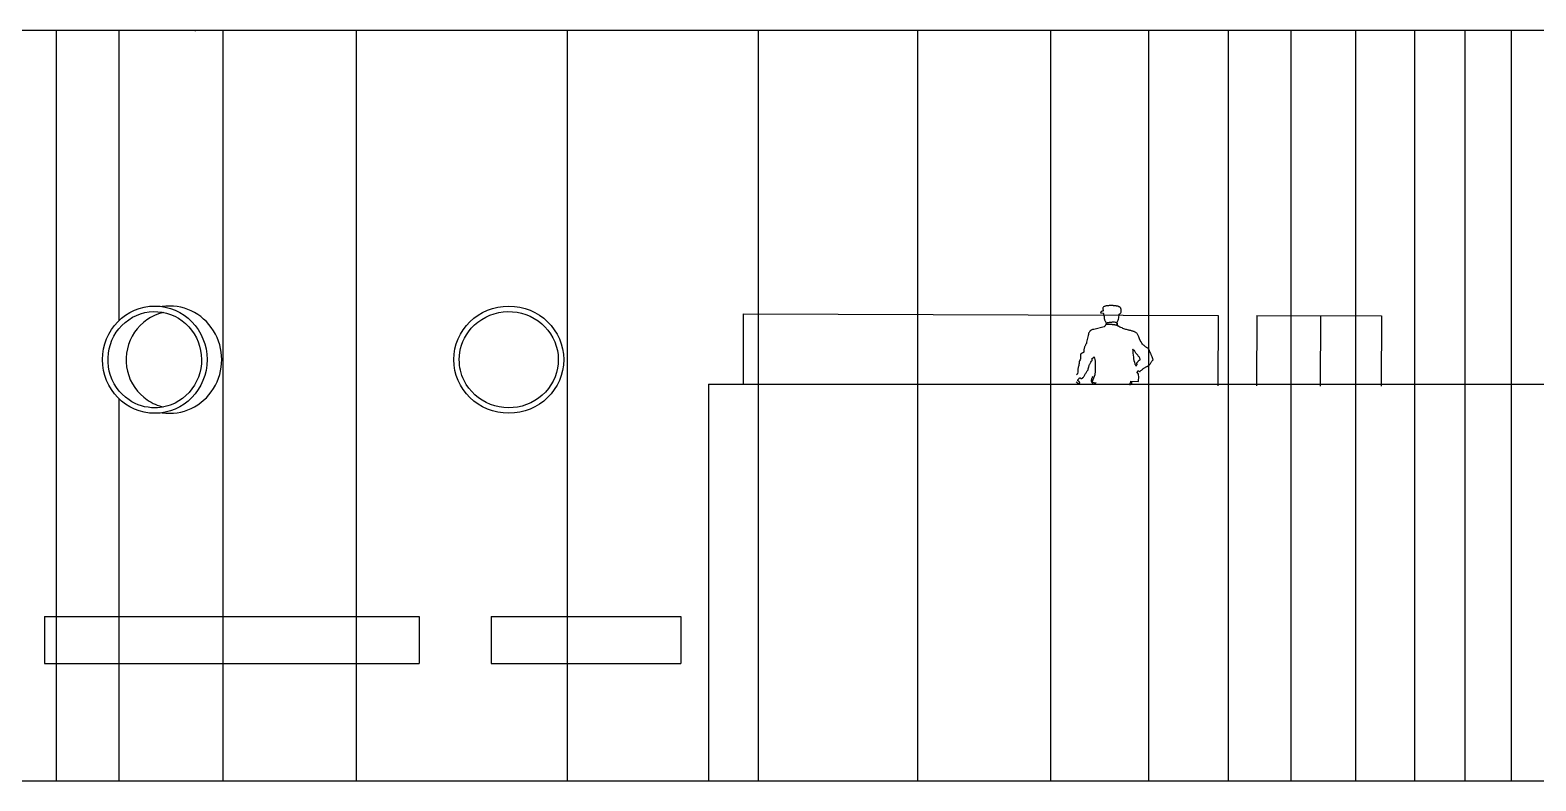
# Model space of a CAD drawing. Extents: x 115 to 1469, y 94 to 338.
# Drawn here: x 243.98 to 263.24, y 211.71 to 221.31 of the extents above; entities that cross this region are included whole.
import ezdxf

# ---------------------------------------------------------------- set-up
doc = ezdxf.new("R2010")
doc.units = 0
for name, color, linetype in [('1', 7, 'CONTINUOUS'), ('7', 7, 'CONTINUOUS'), ('ARVORE', 7, 'CONTINUOUS')]:
    doc.layers.add(name, color=color, linetype=linetype)

msp = doc.modelspace()

# ---------------------------------------------------------------- linework, layer by layer
at = {"layer": '1', "color": 6}
for p, q in [((243.653, 221.309), (271.323, 221.309)), ((243.653, 221.309), (271.323, 221.309)), ((252.654, 216.78), (264.264, 216.78)), ((252.654, 216.78), (264.264, 216.78)), ((252.654, 216.78), (252.654, 211.709)), ((252.654, 216.78), (252.654, 211.709)), ((218.903, 211.709), (283.981, 211.709)), ((218.903, 211.709), (283.981, 211.709))]:
    msp.add_line(p, q, dxfattribs=at)
at = {"layer": '1', "color": 253}
for p, q in [((244.311, 221.309), (244.311, 211.709)), ((244.311, 221.309), (244.311, 211.709)), ((245.111, 221.309), (245.111, 217.593)), ((245.111, 221.309), (245.111, 217.593)), ((246.442, 221.309), (246.442, 211.709)), ((246.442, 221.309), (246.442, 211.709)), ((248.147, 221.309), (248.147, 211.709)), ((248.147, 221.309), (248.147, 211.709)), ((250.848, 221.309), (250.848, 211.709)), ((250.848, 221.309), (250.848, 211.709)), ((253.291, 221.309), (253.291, 211.709)), ((253.291, 221.309), (253.291, 211.709)), ((255.326, 221.309), (255.326, 211.709)), ((255.326, 221.309), (255.326, 211.709)), ((257.031, 221.309), (257.031, 211.709)), ((257.031, 221.309), (257.031, 211.709)), ((258.284, 221.309), (258.284, 211.709)), ((258.284, 221.309), (258.284, 211.709)), ((259.301, 221.309), (259.301, 211.709)), ((259.301, 221.309), (259.301, 211.709)), ((260.104, 221.309), (260.104, 211.709)), ((260.104, 221.309), (260.104, 211.709)), ((260.93, 221.309), (260.93, 211.709)), ((260.93, 221.309), (260.93, 211.709)), ((261.686, 221.309), (261.686, 211.709)), ((261.686, 221.309), (261.686, 211.709)), ((262.33, 221.309), (262.33, 211.709)), ((262.33, 221.309), (262.33, 211.709)), ((262.923, 221.309), (262.923, 211.709)), ((262.923, 221.309), (262.923, 211.709)), ((245.111, 216.597), (245.111, 211.709)), ((245.111, 216.597), (245.111, 211.709))]:
    msp.add_line(p, q, dxfattribs=at)
at = {"layer": '1', "color": 21}
msp.add_line((246.089, 221.298), (246.089, 221.297), dxfattribs=at)
msp.add_line((246.089, 221.298), (246.089, 221.297), dxfattribs=at)
at = {"layer": '1'}
for p, q in [((253.096, 217.679), (259.174, 217.661)), ((253.096, 217.679), (259.174, 217.661)), ((253.096, 217.679), (253.096, 216.78)), ((253.096, 217.679), (253.096, 216.78)), ((259.174, 217.661), (259.171, 216.761)), ((259.174, 217.661), (259.171, 216.761)), ((259.669, 217.659), (259.666, 216.759)), ((259.669, 217.659), (259.666, 216.759)), ((259.669, 217.659), (261.263, 217.655)), ((259.669, 217.659), (261.263, 217.655)), ((260.484, 217.657), (260.481, 216.757)), ((260.484, 217.657), (260.481, 216.757)), ((261.263, 217.655), (261.26, 216.755)), ((261.263, 217.655), (261.26, 216.755)), ((244.161, 213.809), (248.954, 213.809)), ((244.161, 213.809), (244.161, 213.209)), ((244.161, 213.809), (248.954, 213.809)), ((244.161, 213.809), (244.161, 213.209)), ((248.954, 213.809), (248.954, 213.209)), ((248.954, 213.809), (248.954, 213.209)), ((249.875, 213.809), (252.302, 213.809)), ((249.875, 213.809), (249.875, 213.209)), ((249.875, 213.809), (249.875, 213.209)), ((249.875, 213.809), (252.302, 213.809)), ((252.302, 213.809), (252.302, 213.209)), ((252.302, 213.809), (252.302, 213.209)), ((244.161, 213.209), (248.954, 213.209)), ((244.161, 213.209), (248.954, 213.209)), ((249.875, 213.209), (252.302, 213.209)), ((249.875, 213.209), (252.302, 213.209))]:
    msp.add_line(p, q, dxfattribs=at)
at = {"layer": '1', "color": 21}
for centre, major_axis, ratio in [((245.571, 217.095), (0, -0.686), 0.975351), ((245.571, 217.095), (0, -0.686), 0.975351), ((250.099, 217.095), (-0.703, 0), 0.974964), ((250.099, 217.095), (-0.703, 0), 0.974964)]:
    msp.add_ellipse(centre, major_axis=major_axis, ratio=ratio, dxfattribs=at)
msp.add_ellipse((245.759, 217.095), major_axis=(0, -0.686), ratio=0.975351, start_param=6.141493, end_param=9.56647, dxfattribs=at)
msp.add_ellipse((245.759, 217.095), major_axis=(0, -0.686), ratio=0.975351, start_param=6.141493, end_param=9.56647, dxfattribs=at)
for points, knots in [([(245.571, 216.479), (245.66, 216.479), (245.75, 216.5), (245.965, 216.606), (246.074, 216.727), (246.183, 217.015), (246.182, 217.18), (246.071, 217.467), (245.961, 217.586), (245.69, 217.717), (245.531, 217.728), (245.246, 217.635), (245.122, 217.531), (244.975, 217.262), (244.953, 217.098), (245.024, 216.798), (245.117, 216.664), (245.339, 216.514), (245.455, 216.479), (245.571, 216.479)], [0, 0, 0, 0, 0.449833, 0.449833, 1.200102, 1.200102, 1.95037, 1.95037, 2.700639, 2.700639, 3.450908, 3.450908, 4.201177, 4.201177, 4.951445, 4.951445, 5.701714, 5.701714, 6.283185, 6.283185, 6.283185, 6.283185]), ([(245.571, 216.479), (245.66, 216.479), (245.75, 216.5), (245.965, 216.606), (246.074, 216.727), (246.183, 217.015), (246.182, 217.18), (246.071, 217.467), (245.961, 217.586), (245.69, 217.717), (245.531, 217.728), (245.246, 217.635), (245.122, 217.531), (244.975, 217.262), (244.953, 217.098), (245.024, 216.798), (245.117, 216.664), (245.339, 216.514), (245.455, 216.479), (245.571, 216.479)], [0, 0, 0, 0, 0.449833, 0.449833, 1.200102, 1.200102, 1.95037, 1.95037, 2.700639, 2.700639, 3.450908, 3.450908, 4.201177, 4.201177, 4.951445, 4.951445, 5.701714, 5.701714, 6.283185, 6.283185, 6.283185, 6.283185]), ([(245.686, 217.699), (245.664, 217.694), (245.642, 217.688), (245.478, 217.635), (245.354, 217.531), (245.207, 217.262), (245.185, 217.098), (245.257, 216.798), (245.349, 216.664), (245.539, 216.536), (245.611, 216.506), (245.687, 216.491)], [3.33824, 3.33824, 3.33824, 3.33824, 3.450908, 3.450908, 4.201177, 4.201177, 4.951445, 4.951445, 5.701714, 5.701714, 6.087873, 6.087873, 6.087873, 6.087873]), ([(245.686, 217.699), (245.664, 217.694), (245.642, 217.688), (245.478, 217.635), (245.354, 217.531), (245.207, 217.262), (245.185, 217.098), (245.257, 216.798), (245.349, 216.664), (245.539, 216.536), (245.611, 216.506), (245.687, 216.491)], [3.33824, 3.33824, 3.33824, 3.33824, 3.450908, 3.450908, 4.201177, 4.201177, 4.951445, 4.951445, 5.701714, 5.701714, 6.087873, 6.087873, 6.087873, 6.087873]), ([(249.466, 217.095), (249.466, 217.003), (249.487, 216.912), (249.595, 216.691), (249.718, 216.58), (250.011, 216.466), (250.179, 216.465), (250.474, 216.575), (250.598, 216.685), (250.737, 216.959), (250.751, 217.121), (250.663, 217.414), (250.561, 217.543), (250.291, 217.701), (250.125, 217.729), (249.816, 217.666), (249.675, 217.577), (249.508, 217.348), (249.466, 217.222), (249.466, 217.095)], [0, 0, 0, 0, 0.446686, 0.446686, 1.191783, 1.191783, 1.93688, 1.93688, 2.681977, 2.681977, 3.427073, 3.427073, 4.17217, 4.17217, 4.917267, 4.917267, 5.662364, 5.662364, 6.283185, 6.283185, 6.283185, 6.283185]), ([(249.466, 217.095), (249.466, 217.003), (249.487, 216.912), (249.595, 216.691), (249.718, 216.58), (250.011, 216.466), (250.179, 216.465), (250.474, 216.575), (250.598, 216.685), (250.737, 216.959), (250.751, 217.121), (250.663, 217.414), (250.561, 217.543), (250.291, 217.701), (250.125, 217.729), (249.816, 217.666), (249.675, 217.577), (249.508, 217.348), (249.466, 217.222), (249.466, 217.095)], [0, 0, 0, 0, 0.446686, 0.446686, 1.191783, 1.191783, 1.93688, 1.93688, 2.681977, 2.681977, 3.427073, 3.427073, 4.17217, 4.17217, 4.917267, 4.917267, 5.662364, 5.662364, 6.283185, 6.283185, 6.283185, 6.283185])]:
    msp.add_open_spline(points, degree=3, knots=knots, dxfattribs=at)
at = {"layer": '7', "linetype": 'Continuous'}
for p, q in [((257.672, 217.7), (257.671, 217.698)), ((257.672, 217.7), (257.671, 217.698)), ((257.671, 217.698), (257.671, 217.695)), ((257.671, 217.698), (257.671, 217.695)), ((257.671, 217.695), (257.704, 217.688)), ((257.671, 217.695), (257.704, 217.688)), ((257.674, 217.704), (257.672, 217.702)), ((257.674, 217.704), (257.672, 217.702)), ((257.672, 217.702), (257.672, 217.7)), ((257.672, 217.702), (257.672, 217.7)), ((257.675, 217.706), (257.674, 217.704)), ((257.675, 217.706), (257.674, 217.704)), ((257.677, 217.708), (257.675, 217.706)), ((257.677, 217.708), (257.675, 217.706)), ((257.68, 217.709), (257.677, 217.708)), ((257.68, 217.709), (257.677, 217.708)), ((257.682, 217.711), (257.68, 217.709)), ((257.682, 217.711), (257.68, 217.709)), ((257.685, 217.712), (257.682, 217.711)), ((257.685, 217.712), (257.682, 217.711)), ((257.688, 217.713), (257.685, 217.712)), ((257.688, 217.713), (257.685, 217.712)), ((257.69, 217.714), (257.688, 217.713)), ((257.69, 217.714), (257.688, 217.713)), ((257.693, 217.715), (257.69, 217.714)), ((257.693, 217.715), (257.69, 217.714)), ((257.696, 217.716), (257.693, 217.715)), ((257.696, 217.716), (257.693, 217.715)), ((257.698, 217.717), (257.696, 217.716)), ((257.698, 217.717), (257.696, 217.716)), ((257.701, 217.718), (257.698, 217.717)), ((257.701, 217.718), (257.698, 217.717)), ((257.7, 217.757), (257.699, 217.751)), ((257.7, 217.757), (257.699, 217.751)), ((257.699, 217.751), (257.699, 217.745)), ((257.699, 217.751), (257.699, 217.745)), ((257.699, 217.745), (257.7, 217.739)), ((257.699, 217.745), (257.7, 217.739)), ((257.703, 217.763), (257.7, 217.757)), ((257.703, 217.763), (257.7, 217.757)), ((257.7, 217.739), (257.701, 217.733)), ((257.7, 217.739), (257.701, 217.733)), ((257.701, 217.733), (257.703, 217.726)), ((257.701, 217.733), (257.703, 217.726)), ((257.703, 217.719), (257.701, 217.718)), ((257.703, 217.719), (257.701, 217.718)), ((257.707, 217.769), (257.703, 217.763)), ((257.707, 217.769), (257.703, 217.763)), ((257.703, 217.726), (257.703, 217.719)), ((257.703, 217.726), (257.703, 217.719)), ((257.704, 217.688), (257.708, 217.684)), ((257.704, 217.688), (257.708, 217.684)), ((257.714, 217.773), (257.707, 217.769)), ((257.714, 217.773), (257.707, 217.769)), ((257.708, 217.684), (257.709, 217.679)), ((257.708, 217.684), (257.709, 217.679)), ((257.709, 217.675), (257.708, 217.672)), ((257.709, 217.675), (257.708, 217.672)), ((257.708, 217.672), (257.708, 217.667)), ((257.708, 217.672), (257.708, 217.667)), ((257.708, 217.667), (257.709, 217.662)), ((257.708, 217.667), (257.709, 217.662)), ((257.709, 217.679), (257.709, 217.675)), ((257.709, 217.679), (257.709, 217.675)), ((257.72, 217.776), (257.714, 217.773)), ((257.72, 217.776), (257.714, 217.773)), ((257.727, 217.778), (257.72, 217.776)), ((257.727, 217.778), (257.72, 217.776)), ((257.734, 217.78), (257.727, 217.778)), ((257.734, 217.78), (257.727, 217.778)), ((257.741, 217.782), (257.734, 217.78)), ((257.741, 217.782), (257.734, 217.78)), ((257.749, 217.783), (257.741, 217.782)), ((257.749, 217.783), (257.741, 217.782)), ((257.757, 217.784), (257.749, 217.783)), ((257.757, 217.784), (257.749, 217.783)), ((257.764, 217.785), (257.757, 217.784)), ((257.764, 217.785), (257.757, 217.784)), ((257.772, 217.785), (257.764, 217.785)), ((257.772, 217.785), (257.764, 217.785)), ((257.78, 217.786), (257.772, 217.785)), ((257.78, 217.786), (257.772, 217.785)), ((257.788, 217.786), (257.78, 217.786)), ((257.788, 217.786), (257.78, 217.786)), ((257.796, 217.786), (257.788, 217.786)), ((257.796, 217.786), (257.788, 217.786)), ((257.804, 217.786), (257.796, 217.786)), ((257.804, 217.786), (257.796, 217.786)), ((257.811, 217.786), (257.804, 217.786)), ((257.811, 217.786), (257.804, 217.786)), ((257.818, 217.786), (257.811, 217.786)), ((257.818, 217.786), (257.811, 217.786)), ((257.825, 217.786), (257.818, 217.786)), ((257.825, 217.786), (257.818, 217.786)), ((257.831, 217.786), (257.825, 217.786)), ((257.831, 217.786), (257.825, 217.786)), ((257.836, 217.785), (257.831, 217.786)), ((257.836, 217.785), (257.831, 217.786)), ((257.842, 217.785), (257.836, 217.785)), ((257.842, 217.785), (257.836, 217.785)), ((257.847, 217.784), (257.842, 217.785)), ((257.847, 217.784), (257.842, 217.785)), ((257.853, 217.784), (257.847, 217.784)), ((257.853, 217.784), (257.847, 217.784)), ((257.858, 217.784), (257.853, 217.784)), ((257.858, 217.784), (257.853, 217.784)), ((257.864, 217.783), (257.858, 217.784)), ((257.864, 217.783), (257.858, 217.784)), ((257.869, 217.782), (257.864, 217.783)), ((257.869, 217.782), (257.864, 217.783)), ((257.875, 217.781), (257.869, 217.782)), ((257.875, 217.781), (257.869, 217.782)), ((257.881, 217.78), (257.875, 217.781)), ((257.881, 217.78), (257.875, 217.781)), ((257.887, 217.778), (257.881, 217.78)), ((257.887, 217.778), (257.881, 217.78)), ((257.893, 217.777), (257.887, 217.778)), ((257.893, 217.777), (257.887, 217.778)), ((257.899, 217.775), (257.893, 217.777)), ((257.899, 217.775), (257.893, 217.777)), ((257.905, 217.772), (257.899, 217.775)), ((257.905, 217.772), (257.899, 217.775)), ((257.912, 217.769), (257.905, 217.772)), ((257.912, 217.769), (257.905, 217.772)), ((257.906, 217.659), (257.907, 217.675)), ((257.906, 217.659), (257.907, 217.675)), ((257.907, 217.675), (257.915, 217.679)), ((257.907, 217.675), (257.915, 217.679)), ((257.919, 217.766), (257.912, 217.769)), ((257.919, 217.766), (257.912, 217.769)), ((257.915, 217.679), (257.921, 217.684)), ((257.915, 217.679), (257.921, 217.684)), ((257.921, 217.762), (257.919, 217.766)), ((257.921, 217.762), (257.919, 217.766)), ((257.924, 217.758), (257.921, 217.762)), ((257.924, 217.758), (257.921, 217.762)), ((257.921, 217.684), (257.926, 217.689)), ((257.921, 217.684), (257.926, 217.689)), ((257.927, 217.752), (257.924, 217.758)), ((257.927, 217.752), (257.924, 217.758)), ((257.926, 217.689), (257.93, 217.695)), ((257.926, 217.689), (257.93, 217.695)), ((257.929, 217.747), (257.927, 217.752)), ((257.929, 217.747), (257.927, 217.752)), ((257.932, 217.741), (257.929, 217.747)), ((257.932, 217.741), (257.929, 217.747)), ((257.93, 217.695), (257.933, 217.701)), ((257.93, 217.695), (257.933, 217.701)), ((257.933, 217.734), (257.932, 217.741)), ((257.933, 217.734), (257.932, 217.741)), ((257.935, 217.728), (257.933, 217.734)), ((257.935, 217.728), (257.933, 217.734)), ((257.933, 217.701), (257.935, 217.707)), ((257.933, 217.701), (257.935, 217.707)), ((257.935, 217.721), (257.935, 217.728)), ((257.935, 217.721), (257.935, 217.728)), ((257.935, 217.714), (257.935, 217.721)), ((257.935, 217.714), (257.935, 217.721)), ((257.935, 217.707), (257.935, 217.714)), ((257.935, 217.707), (257.935, 217.714)), ((257.551, 217.474), (257.548, 217.472)), ((257.551, 217.474), (257.548, 217.472)), ((257.556, 217.476), (257.551, 217.474)), ((257.556, 217.476), (257.551, 217.474)), ((257.56, 217.478), (257.556, 217.476)), ((257.56, 217.478), (257.556, 217.476)), ((257.565, 217.48), (257.56, 217.478)), ((257.565, 217.48), (257.56, 217.478)), ((257.57, 217.481), (257.565, 217.48)), ((257.57, 217.481), (257.565, 217.48)), ((257.576, 217.481), (257.57, 217.481)), ((257.576, 217.481), (257.57, 217.481)), ((257.583, 217.482), (257.576, 217.481)), ((257.583, 217.482), (257.576, 217.481)), ((257.715, 217.515), (257.583, 217.482)), ((257.715, 217.515), (257.583, 217.482)), ((257.709, 217.662), (257.712, 217.657)), ((257.709, 217.662), (257.712, 217.657)), ((257.712, 217.657), (257.717, 217.65)), ((257.712, 217.657), (257.717, 217.65)), ((257.715, 217.639), (257.714, 217.628)), ((257.715, 217.639), (257.714, 217.628)), ((257.714, 217.628), (257.716, 217.619)), ((257.714, 217.628), (257.716, 217.619)), ((257.717, 217.65), (257.715, 217.639)), ((257.717, 217.65), (257.715, 217.639)), ((257.72, 217.519), (257.715, 217.515)), ((257.72, 217.519), (257.715, 217.515)), ((257.716, 217.619), (257.718, 217.611)), ((257.716, 217.619), (257.718, 217.611)), ((257.718, 217.611), (257.722, 217.603)), ((257.718, 217.611), (257.722, 217.603)), ((257.724, 217.523), (257.72, 217.519)), ((257.724, 217.523), (257.72, 217.519)), ((257.722, 217.603), (257.726, 217.596)), ((257.722, 217.603), (257.726, 217.596)), ((257.727, 217.528), (257.724, 217.523)), ((257.727, 217.528), (257.724, 217.523)), ((257.726, 217.596), (257.73, 217.589)), ((257.726, 217.596), (257.73, 217.589)), ((257.73, 217.532), (257.727, 217.528)), ((257.73, 217.532), (257.727, 217.528)), ((257.73, 217.589), (257.734, 217.584)), ((257.73, 217.589), (257.734, 217.584)), ((257.733, 217.537), (257.73, 217.532)), ((257.733, 217.537), (257.73, 217.532)), ((257.736, 217.542), (257.733, 217.537)), ((257.736, 217.542), (257.733, 217.537)), ((257.734, 217.584), (257.743, 217.549)), ((257.734, 217.584), (257.743, 217.549)), ((257.739, 217.546), (257.736, 217.542)), ((257.739, 217.546), (257.736, 217.542)), ((257.743, 217.549), (257.739, 217.546)), ((257.743, 217.549), (257.739, 217.546)), ((257.743, 217.549), (257.743, 217.549)), ((257.743, 217.549), (257.743, 217.549)), ((257.743, 217.549), (257.743, 217.549)), ((257.743, 217.549), (257.743, 217.549)), ((257.743, 217.549), (257.743, 217.549)), ((257.743, 217.549), (257.743, 217.549)), ((257.881, 217.573), (257.885, 217.581)), ((257.881, 217.573), (257.885, 217.581)), ((257.892, 217.528), (257.881, 217.573)), ((257.892, 217.528), (257.881, 217.573)), ((257.885, 217.581), (257.89, 217.591)), ((257.885, 217.581), (257.89, 217.591)), ((257.89, 217.591), (257.894, 217.602)), ((257.89, 217.591), (257.894, 217.602)), ((257.905, 217.52), (257.892, 217.528)), ((257.905, 217.52), (257.892, 217.528)), ((257.894, 217.602), (257.898, 217.614)), ((257.894, 217.602), (257.898, 217.614)), ((257.898, 217.614), (257.902, 217.628)), ((257.898, 217.614), (257.902, 217.628)), ((257.902, 217.628), (257.905, 217.643)), ((257.902, 217.628), (257.905, 217.643)), ((257.905, 217.643), (257.906, 217.659)), ((257.905, 217.643), (257.906, 217.659)), ((257.918, 217.512), (257.905, 217.52)), ((257.918, 217.512), (257.905, 217.52)), ((257.931, 217.506), (257.918, 217.512)), ((257.931, 217.506), (257.918, 217.512)), ((257.944, 217.5), (257.931, 217.506)), ((257.944, 217.5), (257.931, 217.506)), ((257.956, 217.495), (257.944, 217.5)), ((257.956, 217.495), (257.944, 217.5)), ((257.969, 217.49), (257.956, 217.495)), ((257.969, 217.49), (257.956, 217.495)), ((257.981, 217.486), (257.969, 217.49)), ((257.981, 217.486), (257.969, 217.49)), ((257.992, 217.482), (257.981, 217.486)), ((257.992, 217.482), (257.981, 217.486)), ((258.003, 217.479), (257.992, 217.482)), ((258.003, 217.479), (257.992, 217.482)), ((258.014, 217.476), (258.003, 217.479)), ((258.014, 217.476), (258.003, 217.479)), ((258.025, 217.473), (258.014, 217.476)), ((258.025, 217.473), (258.014, 217.476)), ((258.035, 217.471), (258.025, 217.473)), ((258.035, 217.471), (258.025, 217.473)), ((257.476, 217.28), (257.472, 217.273)), ((257.476, 217.28), (257.472, 217.273)), ((257.479, 217.286), (257.476, 217.28)), ((257.479, 217.286), (257.476, 217.28)), ((257.483, 217.291), (257.479, 217.286)), ((257.483, 217.291), (257.479, 217.286)), ((257.486, 217.296), (257.483, 217.291)), ((257.486, 217.296), (257.483, 217.291)), ((257.489, 217.3), (257.486, 217.296)), ((257.489, 217.3), (257.486, 217.296)), ((257.49, 217.317), (257.489, 217.3)), ((257.49, 217.317), (257.489, 217.3)), ((257.493, 217.334), (257.49, 217.317)), ((257.493, 217.334), (257.49, 217.317)), ((257.497, 217.352), (257.493, 217.334)), ((257.497, 217.352), (257.493, 217.334)), ((257.502, 217.369), (257.497, 217.352)), ((257.502, 217.369), (257.497, 217.352)), ((257.507, 217.386), (257.502, 217.369)), ((257.507, 217.386), (257.502, 217.369)), ((257.511, 217.402), (257.507, 217.386)), ((257.511, 217.402), (257.507, 217.386)), ((257.514, 217.418), (257.511, 217.402)), ((257.514, 217.418), (257.511, 217.402)), ((257.515, 217.433), (257.514, 217.418)), ((257.515, 217.433), (257.514, 217.418)), ((257.52, 217.439), (257.515, 217.433)), ((257.52, 217.439), (257.515, 217.433)), ((257.524, 217.444), (257.52, 217.439)), ((257.524, 217.444), (257.52, 217.439)), ((257.527, 217.449), (257.524, 217.444)), ((257.527, 217.449), (257.524, 217.444)), ((257.531, 217.454), (257.527, 217.449)), ((257.531, 217.454), (257.527, 217.449)), ((257.534, 217.458), (257.531, 217.454)), ((257.534, 217.458), (257.531, 217.454)), ((257.538, 217.462), (257.534, 217.458)), ((257.538, 217.462), (257.534, 217.458)), ((257.541, 217.466), (257.538, 217.462)), ((257.541, 217.466), (257.538, 217.462)), ((257.544, 217.469), (257.541, 217.466)), ((257.544, 217.469), (257.541, 217.466)), ((257.548, 217.472), (257.544, 217.469)), ((257.548, 217.472), (257.544, 217.469)), ((258.045, 217.468), (258.035, 217.471)), ((258.045, 217.468), (258.035, 217.471)), ((258.055, 217.466), (258.045, 217.468)), ((258.055, 217.466), (258.045, 217.468)), ((258.064, 217.464), (258.055, 217.466)), ((258.064, 217.464), (258.055, 217.466)), ((258.073, 217.461), (258.064, 217.464)), ((258.073, 217.461), (258.064, 217.464)), ((258.082, 217.459), (258.073, 217.461)), ((258.082, 217.459), (258.073, 217.461)), ((258.09, 217.456), (258.082, 217.459)), ((258.09, 217.456), (258.082, 217.459)), ((258.098, 217.453), (258.09, 217.456)), ((258.098, 217.453), (258.09, 217.456)), ((258.105, 217.45), (258.098, 217.453)), ((258.105, 217.45), (258.098, 217.453)), ((258.113, 217.447), (258.105, 217.45)), ((258.113, 217.447), (258.105, 217.45)), ((258.119, 217.443), (258.113, 217.447)), ((258.119, 217.443), (258.113, 217.447)), ((258.126, 217.438), (258.119, 217.443)), ((258.126, 217.438), (258.119, 217.443)), ((258.132, 217.433), (258.126, 217.438)), ((258.132, 217.433), (258.126, 217.438)), ((258.138, 217.427), (258.132, 217.433)), ((258.138, 217.427), (258.132, 217.433)), ((258.143, 217.421), (258.138, 217.427)), ((258.143, 217.421), (258.138, 217.427)), ((258.148, 217.413), (258.143, 217.421)), ((258.148, 217.413), (258.143, 217.421)), ((258.152, 217.405), (258.148, 217.413)), ((258.152, 217.405), (258.148, 217.413)), ((258.157, 217.396), (258.152, 217.405)), ((258.157, 217.396), (258.152, 217.405)), ((258.16, 217.386), (258.157, 217.396)), ((258.16, 217.386), (258.157, 217.396)), ((258.163, 217.375), (258.16, 217.386)), ((258.163, 217.375), (258.16, 217.386)), ((258.166, 217.363), (258.163, 217.375)), ((258.166, 217.363), (258.163, 217.375)), ((258.177, 217.341), (258.166, 217.363)), ((258.177, 217.341), (258.166, 217.363)), ((258.188, 217.322), (258.177, 217.341)), ((258.188, 217.322), (258.177, 217.341)), ((258.198, 217.306), (258.188, 217.322)), ((258.198, 217.306), (258.188, 217.322)), ((258.208, 217.293), (258.198, 217.306)), ((258.208, 217.293), (258.198, 217.306)), ((258.218, 217.282), (258.208, 217.293)), ((258.218, 217.282), (258.208, 217.293)), ((258.227, 217.274), (258.218, 217.282)), ((258.227, 217.274), (258.218, 217.282)), ((257.408, 217.091), (257.399, 217.079)), ((257.408, 217.091), (257.399, 217.079)), ((257.413, 217.104), (257.408, 217.091)), ((257.413, 217.104), (257.408, 217.091)), ((257.415, 217.164), (257.413, 217.156)), ((257.415, 217.164), (257.413, 217.156)), ((257.413, 217.156), (257.413, 217.147)), ((257.413, 217.156), (257.413, 217.147)), ((257.413, 217.147), (257.414, 217.137)), ((257.413, 217.147), (257.414, 217.137)), ((257.415, 217.115), (257.413, 217.104)), ((257.415, 217.115), (257.413, 217.104)), ((257.414, 217.137), (257.415, 217.126)), ((257.414, 217.137), (257.415, 217.126)), ((257.417, 217.167), (257.415, 217.164)), ((257.417, 217.167), (257.415, 217.164)), ((257.415, 217.126), (257.415, 217.115)), ((257.415, 217.126), (257.415, 217.115)), ((257.419, 217.169), (257.417, 217.167)), ((257.419, 217.169), (257.417, 217.167)), ((257.422, 217.171), (257.419, 217.169)), ((257.422, 217.171), (257.419, 217.169)), ((257.424, 217.173), (257.422, 217.171)), ((257.424, 217.173), (257.422, 217.171)), ((257.427, 217.175), (257.424, 217.173)), ((257.427, 217.175), (257.424, 217.173)), ((257.43, 217.176), (257.427, 217.175)), ((257.43, 217.176), (257.427, 217.175)), ((257.433, 217.178), (257.43, 217.176)), ((257.433, 217.178), (257.43, 217.176)), ((257.436, 217.18), (257.433, 217.178)), ((257.436, 217.18), (257.433, 217.178)), ((257.439, 217.181), (257.436, 217.18)), ((257.439, 217.181), (257.436, 217.18)), ((257.441, 217.183), (257.439, 217.181)), ((257.441, 217.183), (257.439, 217.181)), ((257.444, 217.184), (257.441, 217.183)), ((257.444, 217.184), (257.441, 217.183)), ((257.447, 217.185), (257.444, 217.184)), ((257.447, 217.185), (257.444, 217.184)), ((257.45, 217.186), (257.447, 217.185)), ((257.45, 217.186), (257.447, 217.185)), ((257.452, 217.188), (257.45, 217.186)), ((257.452, 217.188), (257.45, 217.186)), ((257.454, 217.189), (257.452, 217.188)), ((257.454, 217.189), (257.452, 217.188)), ((257.455, 217.218), (257.454, 217.21)), ((257.455, 217.218), (257.454, 217.21)), ((257.454, 217.21), (257.454, 217.203)), ((257.454, 217.21), (257.454, 217.203)), ((257.454, 217.203), (257.455, 217.196)), ((257.454, 217.203), (257.455, 217.196)), ((257.457, 217.19), (257.454, 217.189)), ((257.457, 217.19), (257.454, 217.189)), ((257.456, 217.226), (257.455, 217.218)), ((257.456, 217.226), (257.455, 217.218)), ((257.455, 217.196), (257.457, 217.19)), ((257.455, 217.196), (257.457, 217.19)), ((257.458, 217.234), (257.456, 217.226)), ((257.458, 217.234), (257.456, 217.226)), ((257.46, 217.242), (257.458, 217.234)), ((257.46, 217.242), (257.458, 217.234)), ((257.463, 217.25), (257.46, 217.242)), ((257.463, 217.25), (257.46, 217.242)), ((257.466, 217.258), (257.463, 217.25)), ((257.466, 217.258), (257.463, 217.25)), ((257.469, 217.265), (257.466, 217.258)), ((257.469, 217.265), (257.466, 217.258)), ((257.472, 217.273), (257.469, 217.265)), ((257.472, 217.273), (257.469, 217.265)), ((257.561, 217.083), (257.562, 217.091)), ((257.561, 217.083), (257.562, 217.091)), ((257.562, 217.091), (257.564, 217.098)), ((257.562, 217.091), (257.564, 217.098)), ((257.563, 217.112), (257.568, 217.114)), ((257.563, 217.112), (257.568, 217.114)), ((257.564, 217.106), (257.563, 217.112)), ((257.564, 217.106), (257.563, 217.112)), ((257.564, 217.098), (257.564, 217.106)), ((257.564, 217.098), (257.564, 217.106)), ((257.568, 217.114), (257.572, 217.115)), ((257.568, 217.114), (257.572, 217.115)), ((257.572, 217.115), (257.575, 217.117)), ((257.572, 217.115), (257.575, 217.117)), ((257.575, 217.117), (257.578, 217.119)), ((257.575, 217.117), (257.578, 217.119)), ((257.578, 217.119), (257.58, 217.122)), ((257.578, 217.119), (257.58, 217.122)), ((257.58, 217.122), (257.583, 217.125)), ((257.58, 217.122), (257.583, 217.125)), ((257.583, 217.125), (257.586, 217.129)), ((257.583, 217.125), (257.586, 217.129)), ((257.586, 217.129), (257.589, 217.133)), ((257.586, 217.129), (257.589, 217.133)), ((257.589, 217.133), (257.594, 217.114)), ((257.589, 217.133), (257.594, 217.114)), ((257.594, 217.114), (257.598, 217.095)), ((257.594, 217.114), (257.598, 217.095)), ((257.598, 217.095), (257.6, 217.076)), ((257.598, 217.095), (257.6, 217.076)), ((258.236, 217.267), (258.227, 217.274)), ((258.236, 217.267), (258.227, 217.274)), ((258.244, 217.261), (258.236, 217.267)), ((258.244, 217.261), (258.236, 217.267)), ((258.252, 217.256), (258.244, 217.261)), ((258.252, 217.256), (258.244, 217.261)), ((258.259, 217.252), (258.252, 217.256)), ((258.259, 217.252), (258.252, 217.256)), ((258.266, 217.247), (258.259, 217.252)), ((258.266, 217.247), (258.259, 217.252)), ((258.273, 217.242), (258.266, 217.247)), ((258.273, 217.242), (258.266, 217.247)), ((258.279, 217.236), (258.273, 217.242)), ((258.279, 217.236), (258.273, 217.242)), ((258.284, 217.229), (258.279, 217.236)), ((258.284, 217.229), (258.279, 217.236)), ((258.29, 217.221), (258.284, 217.229)), ((258.29, 217.221), (258.284, 217.229)), ((258.294, 217.21), (258.29, 217.221)), ((258.294, 217.21), (258.29, 217.221)), ((258.296, 217.205), (258.294, 217.21)), ((258.296, 217.205), (258.294, 217.21)), ((258.298, 217.2), (258.296, 217.205)), ((258.298, 217.2), (258.296, 217.205)), ((258.3, 217.196), (258.298, 217.2)), ((258.3, 217.196), (258.298, 217.2)), ((258.302, 217.191), (258.3, 217.196)), ((258.302, 217.191), (258.3, 217.196)), ((258.305, 217.186), (258.302, 217.191)), ((258.305, 217.186), (258.302, 217.191)), ((258.307, 217.181), (258.305, 217.186)), ((258.307, 217.181), (258.305, 217.186)), ((258.31, 217.176), (258.307, 217.181)), ((258.31, 217.176), (258.307, 217.181)), ((258.312, 217.17), (258.31, 217.176)), ((258.312, 217.17), (258.31, 217.176)), ((258.315, 217.164), (258.312, 217.17)), ((258.315, 217.164), (258.312, 217.17)), ((258.318, 217.156), (258.315, 217.164)), ((258.318, 217.156), (258.315, 217.164)), ((258.322, 217.149), (258.318, 217.156)), ((258.322, 217.149), (258.318, 217.156)), ((258.325, 217.14), (258.322, 217.149)), ((258.325, 217.14), (258.322, 217.149)), ((258.329, 217.13), (258.325, 217.14)), ((258.329, 217.13), (258.325, 217.14)), ((258.333, 217.119), (258.329, 217.13)), ((258.333, 217.119), (258.329, 217.13)), ((258.337, 217.107), (258.333, 217.119)), ((258.337, 217.107), (258.333, 217.119)), ((258.335, 217.085), (258.338, 217.09)), ((258.335, 217.085), (258.338, 217.09)), ((258.341, 217.094), (258.337, 217.107)), ((258.341, 217.094), (258.337, 217.107)), ((258.338, 217.09), (258.341, 217.094)), ((258.338, 217.09), (258.341, 217.094)), ((257.364, 216.903), (257.361, 216.9)), ((257.364, 216.903), (257.361, 216.9)), ((257.367, 216.907), (257.364, 216.903)), ((257.367, 216.907), (257.364, 216.903)), ((257.369, 216.911), (257.367, 216.907)), ((257.369, 216.911), (257.367, 216.907)), ((257.372, 216.915), (257.369, 216.911)), ((257.372, 216.915), (257.369, 216.911)), ((257.375, 216.919), (257.372, 216.915)), ((257.375, 216.919), (257.372, 216.915)), ((257.379, 216.923), (257.375, 216.919)), ((257.379, 216.923), (257.375, 216.919)), ((257.379, 216.957), (257.378, 216.949)), ((257.379, 216.957), (257.378, 216.949)), ((257.378, 216.949), (257.378, 216.942)), ((257.378, 216.949), (257.378, 216.942)), ((257.378, 216.942), (257.379, 216.936)), ((257.378, 216.942), (257.379, 216.936)), ((257.38, 216.966), (257.379, 216.957)), ((257.38, 216.966), (257.379, 216.957)), ((257.379, 216.936), (257.38, 216.931)), ((257.379, 216.936), (257.38, 216.931)), ((257.383, 216.928), (257.379, 216.923)), ((257.383, 216.928), (257.379, 216.923)), ((257.381, 216.976), (257.38, 216.966)), ((257.381, 216.976), (257.38, 216.966)), ((257.38, 216.931), (257.383, 216.928)), ((257.38, 216.931), (257.383, 216.928)), ((257.383, 216.986), (257.381, 216.976)), ((257.383, 216.986), (257.381, 216.976)), ((257.385, 216.997), (257.383, 216.986)), ((257.385, 216.997), (257.383, 216.986)), ((257.388, 217.009), (257.385, 216.997)), ((257.388, 217.009), (257.385, 216.997)), ((257.39, 217.021), (257.388, 217.009)), ((257.39, 217.021), (257.388, 217.009)), ((257.392, 217.032), (257.39, 217.021)), ((257.392, 217.032), (257.39, 217.021)), ((257.394, 217.044), (257.392, 217.032)), ((257.394, 217.044), (257.392, 217.032)), ((257.396, 217.056), (257.394, 217.044)), ((257.396, 217.056), (257.394, 217.044)), ((257.398, 217.068), (257.396, 217.056)), ((257.398, 217.068), (257.396, 217.056)), ((257.399, 217.079), (257.398, 217.068)), ((257.399, 217.079), (257.398, 217.068)), ((257.464, 216.894), (257.469, 216.902)), ((257.464, 216.894), (257.469, 216.902)), ((257.469, 216.902), (257.474, 216.911)), ((257.469, 216.902), (257.474, 216.911)), ((257.474, 216.911), (257.479, 216.919)), ((257.474, 216.911), (257.479, 216.919)), ((257.479, 216.919), (257.484, 216.928)), ((257.479, 216.919), (257.484, 216.928)), ((257.484, 216.928), (257.489, 216.937)), ((257.484, 216.928), (257.489, 216.937)), ((257.489, 216.937), (257.495, 216.945)), ((257.489, 216.937), (257.495, 216.945)), ((257.495, 216.945), (257.5, 216.952)), ((257.495, 216.945), (257.5, 216.952)), ((257.5, 216.952), (257.505, 216.959)), ((257.5, 216.952), (257.505, 216.959)), ((257.505, 216.959), (257.51, 216.965)), ((257.505, 216.959), (257.51, 216.965)), ((257.51, 216.965), (257.511, 216.97)), ((257.51, 216.965), (257.511, 216.97)), ((257.511, 216.97), (257.512, 216.976)), ((257.511, 216.97), (257.512, 216.976)), ((257.512, 216.976), (257.513, 216.982)), ((257.512, 216.976), (257.513, 216.982)), ((257.513, 216.982), (257.514, 216.988)), ((257.513, 216.982), (257.514, 216.988)), ((257.514, 216.988), (257.516, 216.995)), ((257.514, 216.988), (257.516, 216.995)), ((257.516, 216.995), (257.518, 217.001)), ((257.516, 216.995), (257.518, 217.001)), ((257.518, 217.001), (257.52, 217.008)), ((257.518, 217.001), (257.52, 217.008)), ((257.52, 217.008), (257.522, 217.016)), ((257.52, 217.008), (257.522, 217.016)), ((257.522, 217.016), (257.525, 217.023)), ((257.522, 217.016), (257.525, 217.023)), ((257.525, 217.023), (257.528, 217.031)), ((257.525, 217.023), (257.528, 217.031)), ((257.528, 217.031), (257.532, 217.039)), ((257.528, 217.031), (257.532, 217.039)), ((257.532, 217.039), (257.537, 217.048)), ((257.532, 217.039), (257.537, 217.048)), ((257.537, 217.048), (257.542, 217.056)), ((257.537, 217.048), (257.542, 217.056)), ((257.542, 217.056), (257.547, 217.065)), ((257.542, 217.056), (257.547, 217.065)), ((257.547, 217.065), (257.554, 217.074)), ((257.547, 217.065), (257.554, 217.074)), ((257.554, 217.074), (257.561, 217.083)), ((257.554, 217.074), (257.561, 217.083)), ((257.598, 216.9), (257.562, 216.815)), ((257.598, 216.9), (257.562, 216.815)), ((257.599, 216.936), (257.598, 216.913)), ((257.599, 216.936), (257.598, 216.913)), ((257.598, 216.913), (257.598, 216.9)), ((257.598, 216.913), (257.598, 216.9)), ((257.6, 216.96), (257.599, 216.936)), ((257.6, 216.96), (257.599, 216.936)), ((257.6, 217.076), (257.601, 217.057)), ((257.6, 217.076), (257.601, 217.057)), ((257.601, 216.976), (257.6, 216.96)), ((257.601, 216.976), (257.6, 216.96)), ((257.601, 217.057), (257.602, 217.038)), ((257.601, 217.057), (257.602, 217.038)), ((257.602, 217.018), (257.601, 216.997)), ((257.602, 217.018), (257.601, 216.997)), ((257.601, 216.997), (257.601, 216.976)), ((257.601, 216.997), (257.601, 216.976)), ((257.602, 217.038), (257.602, 217.018)), ((257.602, 217.038), (257.602, 217.018)), ((258.14, 216.933), (258.141, 216.936)), ((258.14, 216.933), (258.141, 216.936)), ((258.14, 216.928), (258.14, 216.933)), ((258.14, 216.928), (258.14, 216.933)), ((258.148, 216.922), (258.14, 216.928)), ((258.148, 216.922), (258.14, 216.928)), ((258.141, 216.936), (258.142, 216.94)), ((258.141, 216.936), (258.142, 216.94)), ((258.142, 216.94), (258.143, 216.943)), ((258.142, 216.94), (258.143, 216.943)), ((258.143, 216.943), (258.145, 216.946)), ((258.143, 216.943), (258.145, 216.946)), ((258.145, 216.946), (258.147, 216.949)), ((258.145, 216.946), (258.147, 216.949)), ((258.147, 216.949), (258.148, 216.951)), ((258.147, 216.949), (258.148, 216.951)), ((258.148, 216.951), (258.15, 216.954)), ((258.148, 216.951), (258.15, 216.954)), ((258.154, 216.911), (258.148, 216.922)), ((258.154, 216.911), (258.148, 216.922)), ((258.15, 216.954), (258.153, 216.953)), ((258.15, 216.954), (258.153, 216.953)), ((258.153, 216.953), (258.155, 216.952)), ((258.153, 216.953), (258.155, 216.952)), ((258.157, 216.896), (258.154, 216.911)), ((258.157, 216.896), (258.154, 216.911)), ((258.155, 216.952), (258.158, 216.949)), ((258.155, 216.952), (258.158, 216.949)), ((258.158, 216.878), (258.157, 216.896)), ((258.158, 216.878), (258.157, 216.896)), ((258.158, 216.949), (258.161, 216.947)), ((258.158, 216.949), (258.161, 216.947)), ((258.161, 216.947), (258.164, 216.945)), ((258.161, 216.947), (258.164, 216.945)), ((258.164, 216.945), (258.167, 216.943)), ((258.164, 216.945), (258.167, 216.943)), ((258.167, 216.943), (258.17, 216.941)), ((258.167, 216.943), (258.17, 216.941)), ((258.17, 216.941), (258.172, 216.941)), ((258.17, 216.941), (258.172, 216.941)), ((258.172, 216.941), (258.176, 216.946)), ((258.172, 216.941), (258.176, 216.946)), ((258.176, 216.946), (258.181, 216.951)), ((258.176, 216.946), (258.181, 216.951)), ((258.181, 216.951), (258.186, 216.956)), ((258.181, 216.951), (258.186, 216.956)), ((258.186, 216.956), (258.192, 216.961)), ((258.186, 216.956), (258.192, 216.961)), ((258.192, 216.961), (258.198, 216.966)), ((258.192, 216.961), (258.198, 216.966)), ((258.198, 216.966), (258.205, 216.971)), ((258.198, 216.966), (258.205, 216.971)), ((258.205, 216.971), (258.211, 216.976)), ((258.205, 216.971), (258.211, 216.976)), ((258.211, 216.976), (258.218, 216.981)), ((258.211, 216.976), (258.218, 216.981)), ((258.218, 216.981), (258.225, 216.986)), ((258.218, 216.981), (258.225, 216.986)), ((258.225, 216.986), (258.232, 216.99)), ((258.225, 216.986), (258.232, 216.99)), ((258.232, 216.99), (258.239, 216.994)), ((258.232, 216.99), (258.239, 216.994)), ((258.239, 216.994), (258.246, 216.998)), ((258.239, 216.994), (258.246, 216.998)), ((258.246, 216.998), (258.253, 217.002)), ((258.246, 216.998), (258.253, 217.002)), ((258.253, 217.002), (258.26, 217.006)), ((258.253, 217.002), (258.26, 217.006)), ((258.26, 217.006), (258.266, 217.009)), ((258.26, 217.006), (258.266, 217.009)), ((258.266, 217.009), (258.272, 217.011)), ((258.266, 217.009), (258.272, 217.011)), ((258.272, 217.011), (258.277, 217.013)), ((258.272, 217.011), (258.277, 217.013)), ((258.277, 217.013), (258.281, 217.016)), ((258.277, 217.013), (258.281, 217.016)), ((258.281, 217.016), (258.285, 217.02)), ((258.281, 217.016), (258.285, 217.02)), ((258.285, 217.02), (258.29, 217.024)), ((258.285, 217.02), (258.29, 217.024)), ((258.29, 217.024), (258.295, 217.029)), ((258.29, 217.024), (258.295, 217.029)), ((258.295, 217.029), (258.299, 217.035)), ((258.295, 217.029), (258.299, 217.035)), ((258.299, 217.035), (258.304, 217.041)), ((258.299, 217.035), (258.304, 217.041)), ((258.304, 217.041), (258.309, 217.048)), ((258.304, 217.041), (258.309, 217.048)), ((258.309, 217.048), (258.314, 217.054)), ((258.309, 217.048), (258.314, 217.054)), ((258.314, 217.054), (258.318, 217.061)), ((258.314, 217.054), (258.318, 217.061)), ((258.318, 217.061), (258.323, 217.068)), ((258.318, 217.061), (258.323, 217.068)), ((258.323, 217.068), (258.327, 217.074)), ((258.323, 217.068), (258.327, 217.074)), ((258.327, 217.074), (258.331, 217.08)), ((258.327, 217.074), (258.331, 217.08)), ((258.331, 217.08), (258.335, 217.085)), ((258.331, 217.08), (258.335, 217.085)), ((257.359, 216.811), (257.362, 216.807)), ((257.359, 216.811), (257.362, 216.807)), ((257.362, 216.807), (257.365, 216.803)), ((257.362, 216.807), (257.365, 216.803)), ((257.365, 216.803), (257.369, 216.8)), ((257.365, 216.803), (257.369, 216.8)), ((257.369, 216.8), (257.373, 216.797)), ((257.369, 216.8), (257.373, 216.797)), ((257.373, 216.797), (257.378, 216.794)), ((257.373, 216.797), (257.378, 216.794)), ((257.377, 216.826), (257.383, 216.845)), ((257.377, 216.826), (257.383, 216.845)), ((257.378, 216.825), (257.377, 216.826)), ((257.378, 216.825), (257.377, 216.826)), ((257.38, 216.824), (257.378, 216.825)), ((257.38, 216.824), (257.378, 216.825)), ((257.378, 216.794), (257.383, 216.792)), ((257.378, 216.794), (257.383, 216.792)), ((257.382, 216.823), (257.38, 216.824)), ((257.382, 216.823), (257.38, 216.824)), ((257.384, 216.822), (257.382, 216.823)), ((257.384, 216.822), (257.382, 216.823)), ((257.383, 216.845), (257.386, 216.846)), ((257.383, 216.845), (257.386, 216.846)), ((257.383, 216.792), (257.388, 216.79)), ((257.383, 216.792), (257.388, 216.79)), ((257.386, 216.821), (257.384, 216.822)), ((257.386, 216.821), (257.384, 216.822)), ((257.386, 216.846), (257.39, 216.848)), ((257.386, 216.846), (257.39, 216.848)), ((257.388, 216.821), (257.386, 216.821)), ((257.388, 216.821), (257.386, 216.821)), ((257.391, 216.82), (257.388, 216.821)), ((257.391, 216.82), (257.388, 216.821)), ((257.388, 216.79), (257.393, 216.788)), ((257.388, 216.79), (257.393, 216.788)), ((257.39, 216.848), (257.393, 216.852)), ((257.39, 216.848), (257.393, 216.852)), ((257.393, 216.818), (257.391, 216.82)), ((257.393, 216.818), (257.391, 216.82)), ((257.393, 216.852), (257.396, 216.856)), ((257.393, 216.852), (257.396, 216.856)), ((257.394, 216.817), (257.393, 216.818)), ((257.394, 216.817), (257.393, 216.818)), ((257.393, 216.788), (257.404, 216.799)), ((257.393, 216.788), (257.404, 216.799)), ((257.396, 216.815), (257.394, 216.817)), ((257.396, 216.815), (257.394, 216.817)), ((257.396, 216.856), (257.399, 216.859)), ((257.396, 216.856), (257.399, 216.859)), ((257.398, 216.812), (257.396, 216.815)), ((257.398, 216.812), (257.396, 216.815)), ((257.399, 216.81), (257.398, 216.812)), ((257.399, 216.81), (257.398, 216.812)), ((257.399, 216.859), (257.402, 216.862)), ((257.399, 216.859), (257.402, 216.862)), ((257.4, 216.807), (257.399, 216.81)), ((257.4, 216.807), (257.399, 216.81)), ((257.402, 216.804), (257.4, 216.807)), ((257.402, 216.804), (257.4, 216.807)), ((257.402, 216.862), (257.406, 216.864)), ((257.402, 216.862), (257.406, 216.864)), ((257.403, 216.802), (257.402, 216.804)), ((257.403, 216.802), (257.402, 216.804)), ((257.404, 216.799), (257.403, 216.802)), ((257.404, 216.799), (257.403, 216.802)), ((257.406, 216.864), (257.409, 216.864)), ((257.406, 216.864), (257.409, 216.864)), ((257.409, 216.864), (257.411, 216.86)), ((257.409, 216.864), (257.411, 216.86)), ((257.411, 216.86), (257.414, 216.858)), ((257.411, 216.86), (257.414, 216.858)), ((257.414, 216.858), (257.416, 216.856)), ((257.414, 216.858), (257.416, 216.856)), ((257.416, 216.856), (257.419, 216.854)), ((257.416, 216.856), (257.419, 216.854)), ((257.419, 216.854), (257.423, 216.854)), ((257.419, 216.854), (257.423, 216.854)), ((257.423, 216.854), (257.426, 216.855)), ((257.423, 216.854), (257.426, 216.855)), ((257.426, 216.855), (257.43, 216.856)), ((257.426, 216.855), (257.43, 216.856)), ((257.43, 216.856), (257.433, 216.858)), ((257.43, 216.856), (257.433, 216.858)), ((257.433, 216.858), (257.437, 216.859)), ((257.433, 216.858), (257.437, 216.859)), ((257.437, 216.859), (257.441, 216.862)), ((257.437, 216.859), (257.441, 216.862)), ((257.441, 216.862), (257.445, 216.867)), ((257.441, 216.862), (257.445, 216.867)), ((257.445, 216.867), (257.45, 216.872)), ((257.445, 216.867), (257.45, 216.872)), ((257.45, 216.872), (257.454, 216.878)), ((257.45, 216.872), (257.454, 216.878)), ((257.454, 216.878), (257.459, 216.886)), ((257.454, 216.878), (257.459, 216.886)), ((257.459, 216.886), (257.464, 216.894)), ((257.459, 216.886), (257.464, 216.894)), ((257.551, 216.834), (257.55, 216.827)), ((257.551, 216.834), (257.55, 216.827)), ((257.55, 216.827), (257.55, 216.82)), ((257.55, 216.827), (257.55, 216.82)), ((257.55, 216.82), (257.551, 216.817)), ((257.55, 216.82), (257.551, 216.817)), ((257.553, 216.841), (257.551, 216.834)), ((257.553, 216.841), (257.551, 216.834)), ((257.551, 216.817), (257.553, 216.814)), ((257.551, 216.817), (257.553, 216.814)), ((257.555, 216.848), (257.553, 216.841)), ((257.555, 216.848), (257.553, 216.841)), ((257.553, 216.814), (257.555, 216.81)), ((257.553, 216.814), (257.555, 216.81)), ((257.558, 216.856), (257.555, 216.848)), ((257.558, 216.856), (257.555, 216.848)), ((257.555, 216.81), (257.557, 216.806)), ((257.555, 216.81), (257.557, 216.806)), ((257.557, 216.806), (257.56, 216.802)), ((257.557, 216.806), (257.56, 216.802)), ((257.561, 216.863), (257.558, 216.856)), ((257.561, 216.863), (257.558, 216.856)), ((257.56, 216.802), (257.562, 216.798)), ((257.56, 216.802), (257.562, 216.798)), ((257.563, 216.87), (257.561, 216.863)), ((257.563, 216.87), (257.561, 216.863)), ((257.562, 216.815), (257.564, 216.813)), ((257.562, 216.815), (257.564, 216.813)), ((257.562, 216.798), (257.565, 216.795)), ((257.562, 216.798), (257.565, 216.795)), ((257.566, 216.877), (257.563, 216.87)), ((257.566, 216.877), (257.563, 216.87)), ((257.564, 216.813), (257.566, 216.81)), ((257.564, 216.813), (257.566, 216.81)), ((257.565, 216.795), (257.568, 216.791)), ((257.565, 216.795), (257.568, 216.791)), ((257.57, 216.88), (257.566, 216.877)), ((257.57, 216.88), (257.566, 216.877)), ((257.566, 216.81), (257.568, 216.808)), ((257.566, 216.81), (257.568, 216.808)), ((257.568, 216.808), (257.57, 216.806)), ((257.568, 216.808), (257.57, 216.806)), ((257.57, 216.806), (257.573, 216.804)), ((257.57, 216.806), (257.573, 216.804)), ((257.573, 216.804), (257.576, 216.803)), ((257.573, 216.804), (257.576, 216.803)), ((257.576, 216.803), (257.579, 216.802)), ((257.576, 216.803), (257.579, 216.802)), ((257.579, 216.802), (257.583, 216.801)), ((257.579, 216.802), (257.583, 216.801)), ((257.583, 216.801), (257.586, 216.8)), ((257.583, 216.801), (257.586, 216.8)), ((257.586, 216.8), (257.59, 216.799)), ((257.586, 216.8), (257.59, 216.799)), ((257.59, 216.799), (257.594, 216.798)), ((257.59, 216.799), (257.594, 216.798)), ((257.594, 216.798), (257.598, 216.798)), ((257.594, 216.798), (257.598, 216.798)), ((257.598, 216.798), (257.602, 216.797)), ((257.598, 216.798), (257.602, 216.797)), ((257.602, 216.797), (257.606, 216.797)), ((257.602, 216.797), (257.606, 216.797)), ((257.606, 216.797), (257.611, 216.797)), ((257.606, 216.797), (257.611, 216.797)), ((257.611, 216.797), (257.615, 216.796)), ((257.611, 216.797), (257.615, 216.796)), ((258.049, 216.791), (258.05, 216.795)), ((258.049, 216.791), (258.05, 216.795)), ((258.049, 216.788), (258.049, 216.791)), ((258.049, 216.788), (258.049, 216.791)), ((258.05, 216.769), (258.049, 216.788)), ((258.05, 216.769), (258.049, 216.788)), ((258.05, 216.795), (258.052, 216.799)), ((258.05, 216.795), (258.052, 216.799)), ((258.052, 216.799), (258.054, 216.803)), ((258.052, 216.799), (258.054, 216.803)), ((258.054, 216.803), (258.055, 216.808)), ((258.054, 216.803), (258.055, 216.808)), ((258.055, 216.808), (258.057, 216.812)), ((258.055, 216.808), (258.057, 216.812)), ((258.057, 216.812), (258.058, 216.815)), ((258.057, 216.812), (258.058, 216.815)), ((258.058, 216.818), (258.156, 216.814)), ((258.058, 216.815), (258.058, 216.818)), ((258.058, 216.815), (258.058, 216.818)), ((258.058, 216.818), (258.156, 216.814)), ((258.156, 216.814), (258.157, 216.825)), ((258.156, 216.814), (258.157, 216.825)), ((258.157, 216.841), (258.158, 216.859)), ((258.157, 216.841), (258.158, 216.859)), ((258.157, 216.825), (258.157, 216.841)), ((258.157, 216.825), (258.157, 216.841)), ((258.158, 216.859), (258.158, 216.878)), ((258.158, 216.859), (258.158, 216.878))]:
    msp.add_line(p, q, dxfattribs=at)
for points in [[(257.743, 217.548), (257.748, 217.549), (257.752, 217.549), (257.756, 217.549), (257.76, 217.55), (257.765, 217.55), (257.769, 217.55), (257.773, 217.55), (257.777, 217.55), (257.781, 217.55), (257.785, 217.549), (257.789, 217.549), (257.793, 217.549), (257.797, 217.548), (257.801, 217.548), (257.805, 217.548), (257.809, 217.547), (257.813, 217.547), (257.817, 217.546), (257.821, 217.546), (257.825, 217.545), (257.829, 217.545), (257.833, 217.544), (257.837, 217.544), (257.841, 217.543), (257.845, 217.543), (257.85, 217.543), (257.854, 217.542), (257.858, 217.542), (257.862, 217.542), (257.867, 217.542), (257.871, 217.541), (257.875, 217.541), (257.891, 217.526), (257.884, 217.555), (257.883, 217.561), (257.88, 217.565), (257.875, 217.568), (257.868, 217.571), (257.86, 217.572), (257.85, 217.573), (257.84, 217.573), (257.83, 217.573), (257.82, 217.573), (257.809, 217.572), (257.799, 217.571), (257.79, 217.57), (257.781, 217.569), (257.774, 217.568), (257.768, 217.567), (257.764, 217.567), (257.762, 217.567), (257.759, 217.566), (257.755, 217.564), (257.751, 217.562), (257.748, 217.56), (257.746, 217.556), (257.744, 217.553), (257.743, 217.548)], [(257.743, 217.548), (257.748, 217.549), (257.752, 217.549), (257.756, 217.549), (257.76, 217.55), (257.765, 217.55), (257.769, 217.55), (257.773, 217.55), (257.777, 217.55), (257.781, 217.55), (257.785, 217.549), (257.789, 217.549), (257.793, 217.549), (257.797, 217.548), (257.801, 217.548), (257.805, 217.548), (257.809, 217.547), (257.813, 217.547), (257.817, 217.546), (257.821, 217.546), (257.825, 217.545), (257.829, 217.545), (257.833, 217.544), (257.837, 217.544), (257.841, 217.543), (257.845, 217.543), (257.85, 217.543), (257.854, 217.542), (257.858, 217.542), (257.862, 217.542), (257.867, 217.542), (257.871, 217.541), (257.875, 217.541), (257.891, 217.526), (257.884, 217.555), (257.883, 217.561), (257.88, 217.565), (257.875, 217.568), (257.868, 217.571), (257.86, 217.572), (257.85, 217.573), (257.84, 217.573), (257.83, 217.573), (257.82, 217.573), (257.809, 217.572), (257.799, 217.571), (257.79, 217.57), (257.781, 217.569), (257.774, 217.568), (257.768, 217.567), (257.764, 217.567), (257.762, 217.567), (257.759, 217.566), (257.755, 217.564), (257.751, 217.562), (257.748, 217.56), (257.746, 217.556), (257.744, 217.553), (257.743, 217.548)], [(258.082, 217.229), (258.083, 217.201), (258.084, 217.176), (258.086, 217.152), (258.089, 217.128), (258.092, 217.106), (258.096, 217.083), (258.102, 217.061), (258.108, 217.038), (258.111, 217.033), (258.113, 217.029), (258.115, 217.027), (258.116, 217.024), (258.117, 217.023), (258.119, 217.021), (258.12, 217.02), (258.122, 217.018), (258.123, 217.017), (258.125, 217.017), (258.126, 217.018), (258.128, 217.021), (258.13, 217.024), (258.133, 217.028), (258.136, 217.032), (258.14, 217.037), (258.13, 217.049), (258.133, 217.052), (258.135, 217.055), (258.138, 217.058), (258.141, 217.062), (258.143, 217.065), (258.146, 217.069), (258.149, 217.072), (258.151, 217.075), (258.154, 217.079), (258.157, 217.082), (258.16, 217.084), (258.163, 217.087), (258.166, 217.089), (258.17, 217.091), (258.173, 217.093), (258.177, 217.094), (258.176, 217.101), (258.174, 217.108), (258.171, 217.115), (258.167, 217.122), (258.162, 217.13), (258.157, 217.137), (258.151, 217.144), (258.145, 217.151), (258.139, 217.159), (258.133, 217.166), (258.127, 217.173), (258.121, 217.18), (258.116, 217.187), (258.112, 217.195), (258.109, 217.202), (258.107, 217.209), (258.105, 217.209), (258.103, 217.21), (258.101, 217.21), (258.099, 217.211), (258.097, 217.211), (258.095, 217.212), (258.093, 217.212), (258.091, 217.212), (258.09, 217.214), (258.089, 217.215), (258.088, 217.217), (258.087, 217.219), (258.086, 217.22), (258.085, 217.223), (258.084, 217.226), (258.082, 217.229)], [(258.082, 217.229), (258.083, 217.201), (258.084, 217.176), (258.086, 217.152), (258.089, 217.128), (258.092, 217.106), (258.096, 217.083), (258.102, 217.061), (258.108, 217.038), (258.111, 217.033), (258.113, 217.029), (258.115, 217.027), (258.116, 217.024), (258.117, 217.023), (258.119, 217.021), (258.12, 217.02), (258.122, 217.018), (258.123, 217.017), (258.125, 217.017), (258.126, 217.018), (258.128, 217.021), (258.13, 217.024), (258.133, 217.028), (258.136, 217.032), (258.14, 217.037), (258.13, 217.049), (258.133, 217.052), (258.135, 217.055), (258.138, 217.058), (258.141, 217.062), (258.143, 217.065), (258.146, 217.069), (258.149, 217.072), (258.151, 217.075), (258.154, 217.079), (258.157, 217.082), (258.16, 217.084), (258.163, 217.087), (258.166, 217.089), (258.17, 217.091), (258.173, 217.093), (258.177, 217.094), (258.176, 217.101), (258.174, 217.108), (258.171, 217.115), (258.167, 217.122), (258.162, 217.13), (258.157, 217.137), (258.151, 217.144), (258.145, 217.151), (258.139, 217.159), (258.133, 217.166), (258.127, 217.173), (258.121, 217.18), (258.116, 217.187), (258.112, 217.195), (258.109, 217.202), (258.107, 217.209), (258.105, 217.209), (258.103, 217.21), (258.101, 217.21), (258.099, 217.211), (258.097, 217.211), (258.095, 217.212), (258.093, 217.212), (258.091, 217.212), (258.09, 217.214), (258.089, 217.215), (258.088, 217.217), (258.087, 217.219), (258.086, 217.22), (258.085, 217.223), (258.084, 217.226), (258.082, 217.229)]]:
    msp.add_lwpolyline(points, dxfattribs=at)
at = {"layer": 'ARVORE', "color": 3}
msp.add_line((258.065, 216.818), (258.065, 216.783), dxfattribs=at)
msp.add_line((258.065, 216.818), (258.065, 216.783), dxfattribs=at)

doc.saveas('drawing.dxf')
